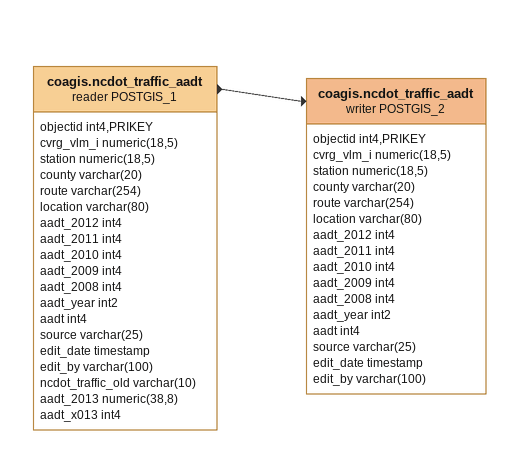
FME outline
coagis.ncdot_traffic_aadt (reader POSTGIS_1)
    attributes: objectid int4,PRIKEY, cvrg_vlm_i numeric(18,5), station numeric(18,5), county varchar(20), route varchar(254), location varchar(80), aadt_2012 int4, aadt_2011 int4, aadt_2010 int4, aadt_2009 int4, aadt_2008 int4, aadt_year int2, aadt int4, source varchar(25), edit_date timestamp, edit_by varchar(100), ncdot_traffic_old varchar(10), aadt_2013 numeric(38,8), aadt_x013 int4
    -> coagis.ncdot_traffic_aadt (writer POSTGIS_2)
coagis.ncdot_traffic_aadt (writer POSTGIS_2)
    attributes: objectid int4,PRIKEY, cvrg_vlm_i numeric(18,5), station numeric(18,5), county varchar(20), route varchar(254), location varchar(80), aadt_2012 int4, aadt_2011 int4, aadt_2010 int4, aadt_2009 int4, aadt_2008 int4, aadt_year int2, aadt int4, source varchar(25), edit_date timestamp, edit_by varchar(100)
